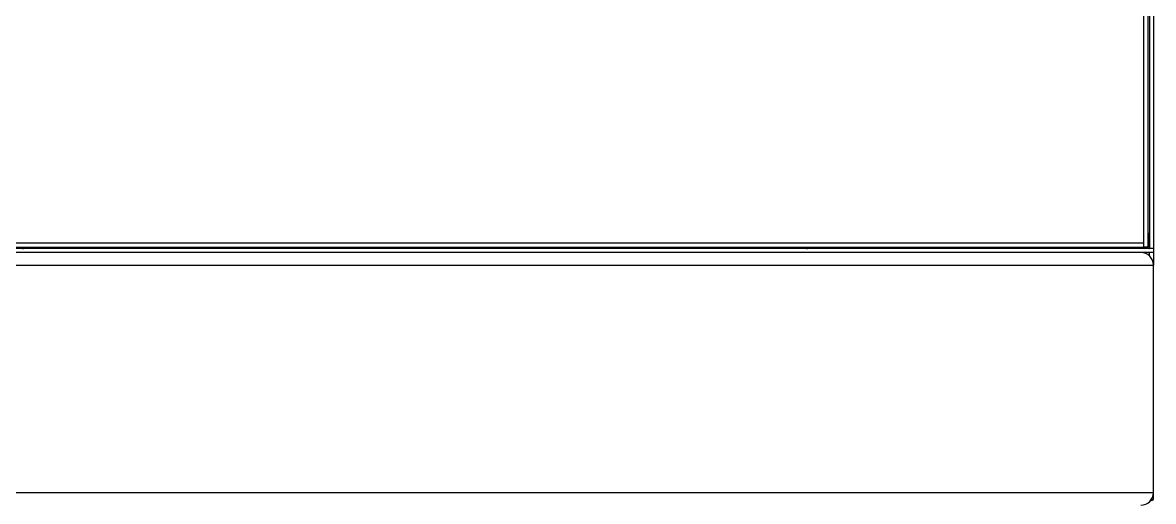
# Model space of a CAD drawing. Header units: millimetres. Extents: x 1152 to 6701, y 651 to 3284.
# Drawn here: x 3303.1 to 3749.8, y 932 to 1121.3 of the extents above; entities that cross this region are included whole.
import ezdxf

# ---------------------------------------------------------------- set-up
doc = ezdxf.new("R2010")
doc.units = ezdxf.units.MM
doc.layers.add('SLD-0', color=7, linetype='Continuous')

msp = doc.modelspace()

# ---------------------------------------------------------------- linework, layer by layer
at = {"layer": 'SLD-0', "color": 7, "linetype": 'Continuous', "lineweight": 25}
for p, q in [((3747.72, 1032.47), (3747.72, 2846.86)), ((3748.22, 2847.26), (3748.22, 1032.07)), ((3749.82, 2847.26), (3749.82, 1032.07)), ((3746.02, 1034.17), (3746.02, 2845.16)), ((3747.72, 1038.07), (3748.22, 1038.07)), ((3748.12, 1037.06), (3748.12, 1032.07)), ((2194.82, 1034.17), (3746.02, 1034.17)), ((2194.82, 1032.47), (3746.02, 1032.47)), ((3303.7, 1032.07), (3564.96, 1032.07)), ((3564.96, 1032.47), (3564.96, 1031.97)), ((3612.82, 1031.97), (3612.82, 1032.47)), ((3613.46, 1032.07), (3697.76, 1032.07)), ((3697.76, 1032.47), (3697.76, 1032.07)), ((3697.76, 1032.07), (3699.35, 1032.07)), ((3699.35, 1032.47), (3699.35, 1032.07)), ((3699.35, 1032.07), (3699.35, 1031.97)), ((3699.78, 1032.07), (3699.35, 1032.07)), ((3699.78, 1032.07), (3699.78, 1032.47)), ((3699.78, 1032.07), (3699.78, 1031.97)), ((3699.85, 1032.07), (3699.78, 1032.07)), ((3699.85, 1032.47), (3699.85, 1032.07)), ((3701.45, 1032.07), (3699.85, 1032.07)), ((3701.45, 1032.47), (3701.45, 1032.07)), ((3729.83, 1032.07), (3701.45, 1032.07)), ((3729.83, 1032.47), (3729.83, 1032.07)), ((3729.83, 1032.07), (3748.12, 1032.07)), ((3746.02, 1032.47), (3746.02, 1034.17)), ((3747.72, 1032.47), (3746.02, 1032.47)), ((3748.11, 1032), (3748.12, 1032.07)), ((3748.12, 1031.97), (3748.12, 1032.07)), ((3748.12, 1032.07), (3748.22, 1032.07)), ((3748.22, 1032.07), (3749.82, 1032.07)), ((3749.81, 1031.97), (3749.82, 1032.07)), ((3749.82, 1031.97), (3749.82, 1032.07)), ((3749.82, 1031.97), (2191.03, 1031.97)), ((3749.82, 1030.37), (2191.03, 1030.37)), ((3748.12, 1030.37), (3748.12, 1029.13)), ((3749.82, 1031.97), (3749.82, 1030.37)), ((3749.82, 1030.37), (3749.82, 1025.38)), ((1151.83, 1025.38), (3749.82, 1025.38)), ((3749.82, 935.45), (3749.82, 1025.38)), ((1151.83, 935.45), (3749.82, 935.45)), ((3749.82, 932.76), (3749.82, 935.45)), ((3749.03, 932.76), (3749.82, 932.76))]:
    msp.add_line(p, q, dxfattribs=at)
for centre, radius, start, end in [((3743.12, 1038.07), 5.1, 334.417, 0), ((3303.06, 1034.07), 2.1, 270, 310.3676), ((3612.82, 1034.07), 2.1, 270, 310.3676), ((3697.66, 1032.07), 0.0999, 270, 0), ((3697.66, 1032.07), 1.7, 356.6277, 0), ((3701.55, 1032.07), 1.7, 180, 183.3723), ((3701.55, 1032.07), 0.0999, 180, 270), ((3748.12, 1032.07), 0.0999, 270, 0), ((3744.82, 1025.38), 5, 0, 90), ((3744.82, 935.45), 5, 270, 0)]:
    msp.add_arc(centre, radius, start, end, dxfattribs=at)
for points, knots in [([(3748.05, 1031.97), (3748.05, 1031.98), (3748.06, 1031.98), (3748.08, 1032), (3748.1, 1032.03), (3748.11, 1032.06), (3748.12, 1032.07)], [0, 0, 0, 0, 0.249904, 0.50005, 0.750064, 1, 1, 1, 1]), ([(3748.67, 932.28), (3748.68, 932.28), (3748.88, 932.33), (3749.22, 932.42), (3749.61, 932.55), (3749.79, 932.67), (3749.81, 932.73), (3749.82, 932.76)], [0, 0, 0, 0, 0.012795, 0.2916, 0.570375, 0.849157, 1, 1, 1, 1])]:
    msp.add_open_spline(points, degree=3, knots=knots, dxfattribs=at)

doc.saveas('drawing.dxf')
